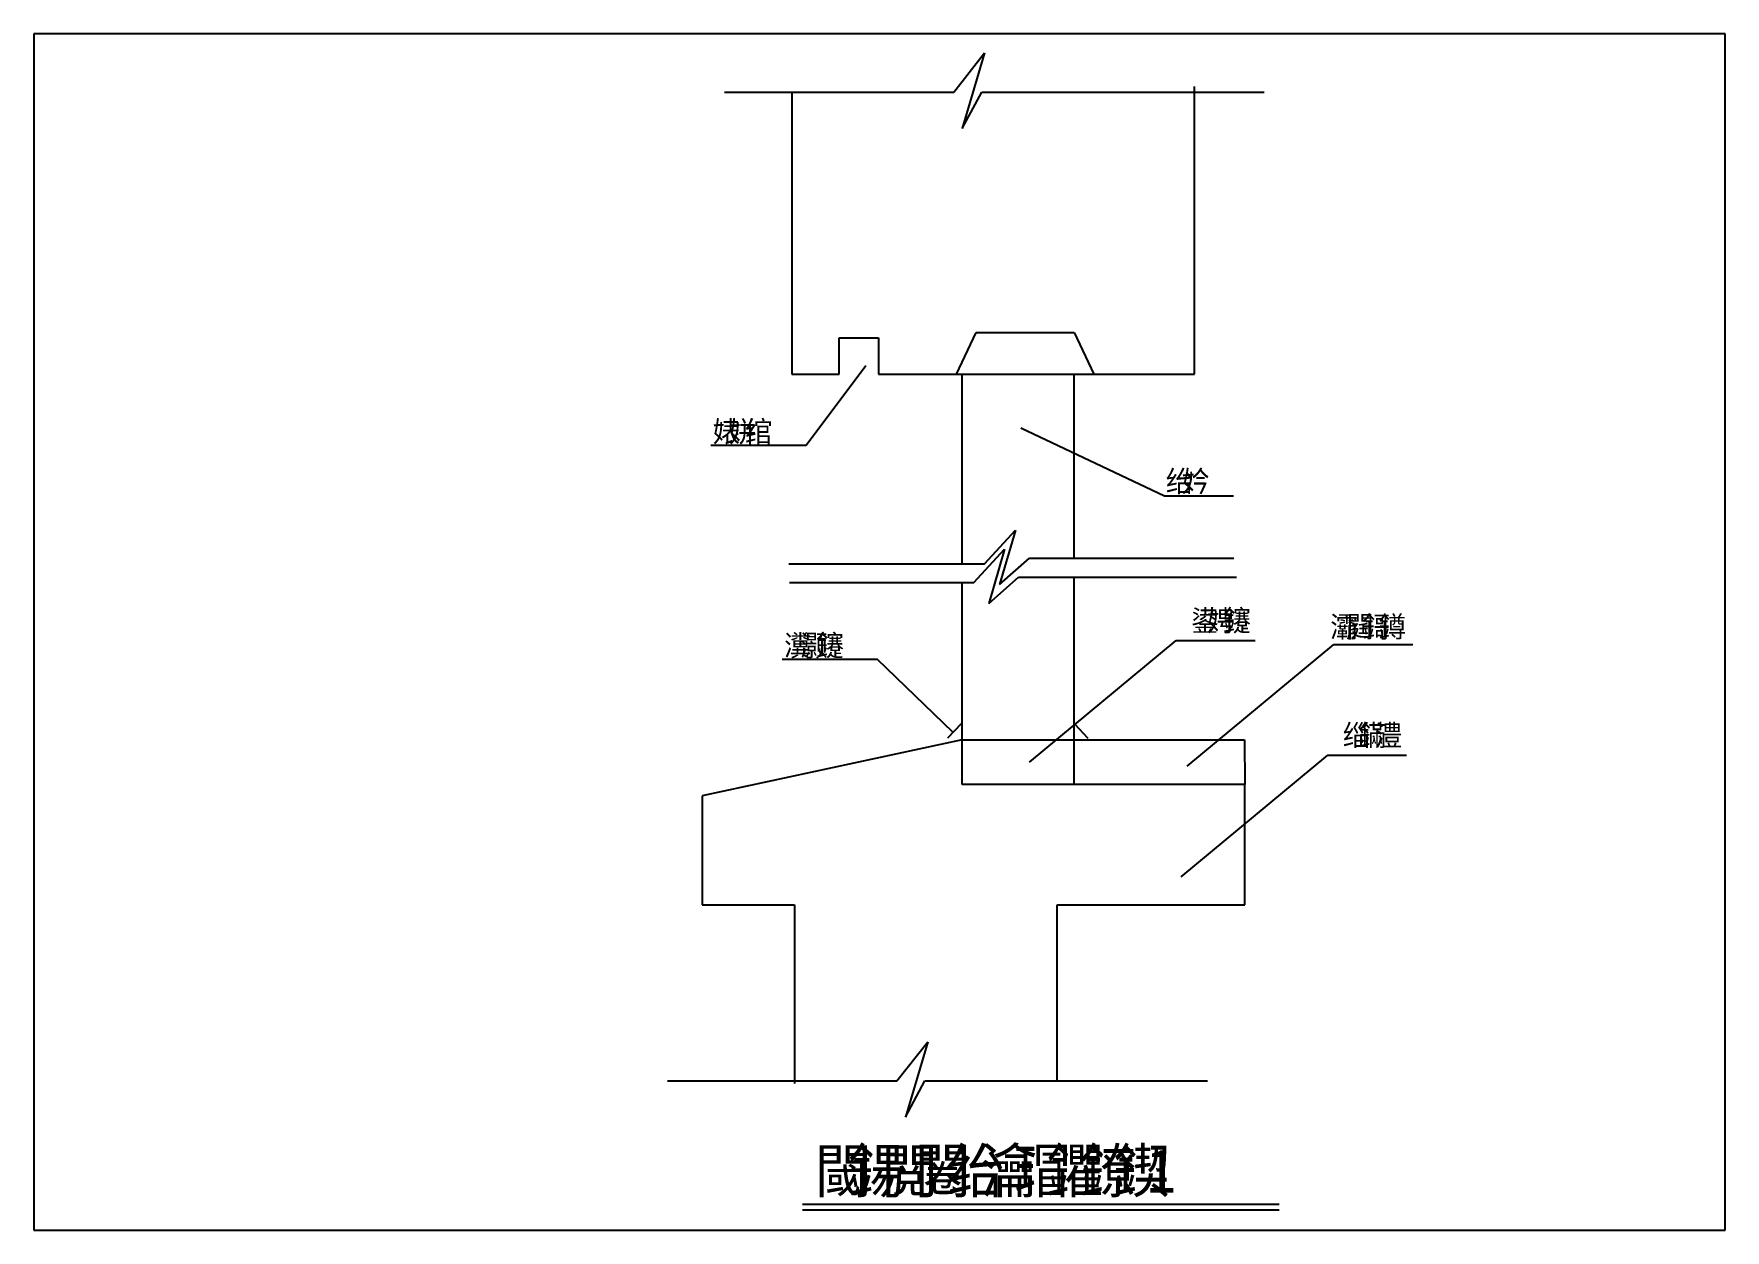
# Model space of a CAD drawing. Header units: metres. Extents: x 0 to 420, y 0 to 297.
import ezdxf

# ---------------------------------------------------------------- set-up
doc = ezdxf.new("R2010")
doc.units = ezdxf.units.M

msp = doc.modelspace()

# ---------------------------------------------------------------- linework, layer by layer
for p, q in [((420, 297), (0, 297)), ((0, 297), (0, 0)), ((420, 0), (420, 297)), ((228.47, 282.56), (236.11, 292.28)), ((236.11, 292.28), (230.55, 273.54)), ((171.53, 282.56), (228.47, 282.56)), ((188.19, 282.56), (188.19, 212.47)), ((230.55, 273.54), (235.41, 282.56)), ((235.41, 282.56), (305.55, 282.56)), ((288.19, 212.49), (288.19, 283.95)), ((229.16, 212.47), (234.03, 222.88)), ((234.03, 222.88), (258.33, 222.88)), ((258.33, 222.88), (263.19, 212.49)), ((200, 212.47), (200, 221.49)), ((200, 221.49), (209.72, 221.49)), ((209.72, 221.49), (209.72, 212.47)), ((206.59, 214.55), (191.78, 194.76)), ((188.19, 212.47), (200, 212.47)), ((209.72, 212.47), (229.16, 212.47)), ((229.16, 212.47), (263.19, 212.49)), ((230.55, 165.46), (230.55, 212.47)), ((258.32, 166.85), (258.32, 212.65)), ((263.19, 212.49), (288.19, 212.49)), ((245.06, 199.15), (280.78, 182.28)), ((191.78, 194.76), (168.1, 194.76)), ((280.78, 182.28), (297.92, 182.28)), ((236.1, 165.46), (243.74, 173.79)), ((243.74, 173.79), (239.81, 160.31)), ((233.41, 160.76), (241.05, 169.08)), ((241.05, 169.08), (237.12, 155.6)), ((187.49, 165.46), (236.1, 165.46)), ((239.81, 160.31), (247.21, 166.85)), ((247.21, 166.85), (297.96, 166.85)), ((187.67, 160.76), (233.41, 160.76)), ((230.55, 121.74), (230.55, 160.76)), ((237.12, 155.6), (244.52, 162.15)), ((244.52, 162.15), (298.69, 162.15)), ((258.32, 110.64), (258.32, 162.15)), ((247.25, 116.19), (283.66, 146.39)), ((283.66, 146.39), (303.27, 146.39)), ((286.41, 115.17), (322.82, 145.37)), ((322.82, 145.37), (342.43, 145.37)), ((209.49, 141.65), (185.82, 141.65)), ((228.23, 123.6), (209.49, 141.65)), ((230.24, 125.73), (226.89, 122.18)), ((258.4, 125.73), (261.75, 122.18)), ((230.55, 121.74), (165.97, 107.86)), ((230.55, 110.64), (230.55, 121.74)), ((230.55, 121.74), (300.63, 121.74)), ((284.89, 87.73), (321.3, 117.93)), ((300.63, 121.74), (300.69, 110.64)), ((321.3, 117.93), (340.9, 117.93)), ((300.69, 110.64), (230.55, 110.64)), ((300.69, 80.8), (300.69, 110.64)), ((165.97, 107.86), (165.97, 80.8)), ((165.97, 80.8), (188.89, 80.8)), ((188.89, 80.8), (188.89, 36.38)), ((254.16, 37.08), (254.16, 80.8)), ((254.16, 80.8), (300.69, 80.8)), ((214.34, 37.08), (221.97, 46.79)), ((221.97, 46.79), (216.42, 28.06)), ((157.39, 37.08), (214.34, 37.08)), ((216.42, 28.06), (221.28, 37.08)), ((221.28, 37.08), (291.42, 37.08)), ((190.89, 6.46), (309.23, 6.46)), ((190.89, 5.04), (309.28, 5.04)), ((0, 0), (420, 0))]:
    msp.add_line(p, q)

# ---------------------------------------------------------------- texts
for s, height, p in [('婊', 5.25, (168.6, 195.64)), ('姘', 5.25, (172.59, 195.64)), ('绾', 5.25, (176.58, 195.64)), ('绐', 5.25, (281.08, 183.29)), ('妗', 5.25, (285.07, 183.29)), ('鍙', 5.25, (287.38, 148.71)), ('娉', 5.25, (291.37, 148.71)), ('鑳', 5.25, (295.36, 148.71)), ('灞', 5.25, (321.96, 147.18)), ('閮', 5.25, (325.95, 147.18)), ('鎶', 5.25, (329.94, 147.18)), ('鐏', 5.25, (333.94, 147.18)), ('瀵', 5.25, (186.31, 142.53)), ('灏', 5.25, (190.3, 142.53)), ('鑳', 5.25, (194.29, 142.53)), ('缁', 5.25, (325.01, 120.25)), ('鏋', 5.25, (329, 120.25)), ('澧', 5.25, (333, 120.25)), ('閾', 10.82, (193.94, 9.31)), ('鍚', 10.82, (202.18, 9.31)), ('閲', 10.82, (210.41, 9.31)), ('闂', 10.82, (218.65, 9.31)), ('绐', 10.82, (226.88, 9.31)), ('瀹', 10.82, (235.12, 9.31)), ('瑁', 10.82, (243.35, 9.31)), ('鑺', 10.82, (251.59, 9.31)), ('鐐', 10.82, (259.82, 9.31)), ('鍥', 10.82, (268.05, 9.31)), ('1', 10.82, (276.29, 9.31))]:
    msp.add_text(s, height=height).set_placement(p)

doc.saveas('drawing.dxf')
